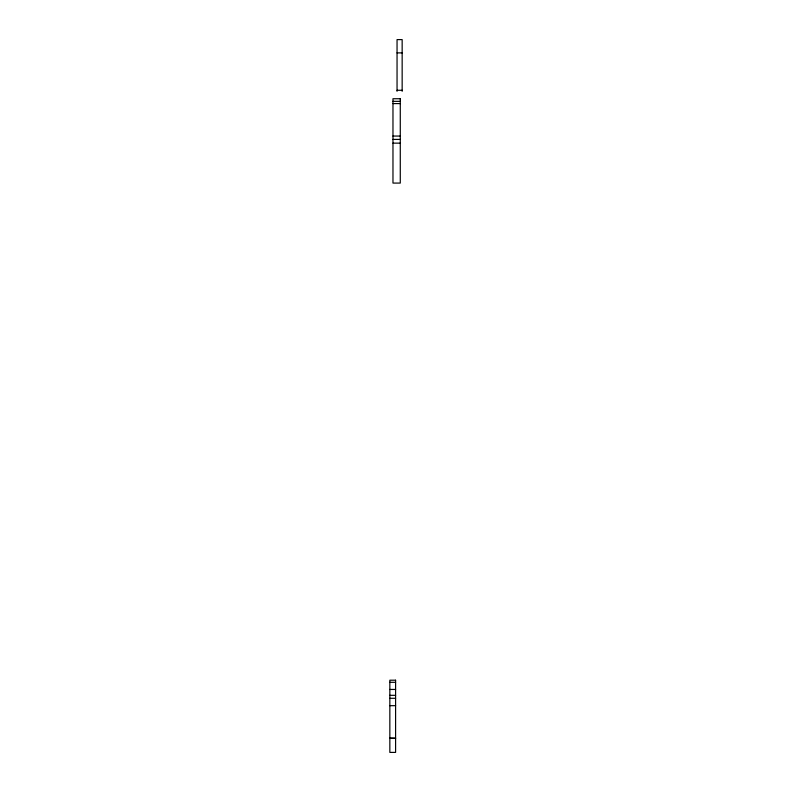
<?xml version="1.0" encoding="UTF-8"?>
<svg xmlns="http://www.w3.org/2000/svg" width="792" height="792" viewBox="0 0 792 792"><rect width="100%" height="100%" fill="white"/><g stroke="black" fill="none" stroke-linecap="round" stroke-linejoin="round"><path stroke-width="1.19" d="M397.049 52.886L402.158 52.886M397.049 90.278L402.158 90.278M392.971 101.346L400.277 101.346M392.971 103.584L400.277 103.584M392.971 136.056L400.277 136.056M392.971 139.412L400.277 139.412M392.971 143.144L400.277 143.144M389.842 682.308L395.594 682.308M389.842 689.456L395.594 689.456M389.842 695.327L395.594 695.327M389.842 698.297L395.594 698.297M389.842 705.672L395.594 705.672M389.842 738.094L395.594 738.094M389.842 738.283L395.594 738.421M402.158 91.288L402.158 39.6L397.049 39.6L397.049 91.288M400.277 98.733L392.971 98.733L392.971 183.081L400.277 183.081L400.277 98.733M395.594 680.209L389.842 680.209L389.842 752.4L395.594 752.4L395.594 680.209"/></g></svg>
